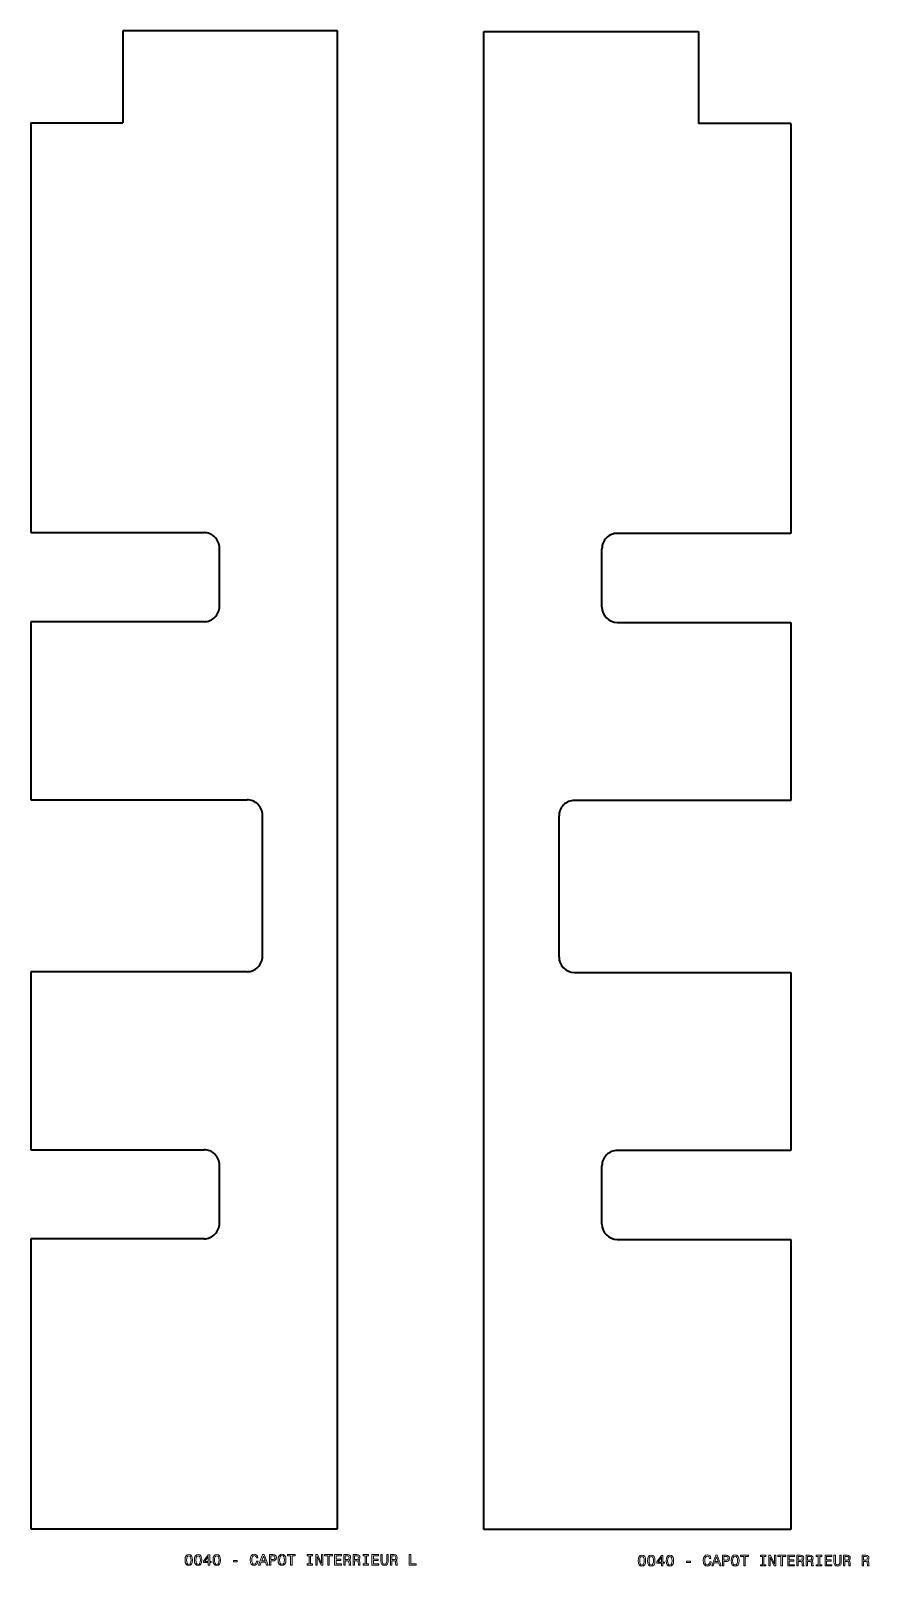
# Model space of a CAD drawing. Extents: x 409 to 682, y 176 to 676.
import ezdxf

# ---------------------------------------------------------------- set-up
doc = ezdxf.new("R2010")
doc.units = 0

msp = doc.modelspace()

# ---------------------------------------------------------------- linework, layer by layer
at = {"color": 7, "lineweight": 35}
for p, q in [((508.852051, 675.929871), (438.852051, 675.929871)), ((438.852051, 675.929871), (438.852051, 645.929871)), ((508.852051, 187.929871), (508.852051, 675.929871)), ((556.488708, 187.708069), (556.488708, 675.708069)), ((556.488708, 675.708069), (626.488708, 675.708069)), ((626.488708, 675.708069), (626.488708, 645.708069)), ((408.852051, 645.929871), (408.852051, 512.429871)), ((408.852051, 645.929871), (438.852051, 645.929871)), ((656.488708, 645.708069), (626.488708, 645.708069)), ((656.488708, 645.708069), (656.488708, 512.208069)), ((408.852051, 512.429871), (465.352051, 512.429871)), ((656.488708, 512.208069), (599.988708, 512.208069)), ((408.852051, 483.429871), (408.852051, 425.429871)), ((465.352051, 483.429871), (408.852051, 483.429871)), ((599.988708, 483.208069), (656.488708, 483.208069)), ((656.488708, 483.208069), (656.488708, 425.208069)), ((408.852051, 425.429871), (479.352051, 425.429871)), ((656.488708, 425.208069), (585.988708, 425.208069)), ((484.352051, 374.429871), (484.352051, 420.429871)), ((580.988708, 374.208069), (580.988708, 420.208069)), ((408.852051, 369.429871), (408.852051, 311.429871)), ((479.352051, 369.429871), (408.852051, 369.429871)), ((585.988708, 369.208069), (656.488708, 369.208069)), ((656.488708, 369.208069), (656.488708, 311.208069)), ((408.852051, 311.429871), (465.352051, 311.429871)), ((656.488708, 311.208069), (599.988708, 311.208069)), ((408.852051, 282.429871), (408.852051, 187.929871)), ((465.352051, 282.429871), (408.852051, 282.429871)), ((599.988708, 282.208069), (656.488708, 282.208069)), ((656.488708, 282.208069), (656.488708, 187.708069)), ((408.852051, 187.929871), (508.852051, 187.929871)), ((656.488708, 187.708069), (556.488708, 187.708069))]:
    msp.add_line(p, q, dxfattribs=at)
at = {"color": 7, "lineweight": 35, "ltscale": 0.475}
for p, q in [((470.352051, 488.429871), (470.352051, 507.429871)), ((594.988708, 488.208069), (594.988708, 507.208069)), ((470.352051, 287.429871), (470.352051, 306.429871)), ((594.988708, 287.208069), (594.988708, 306.208069))]:
    msp.add_line(p, q, dxfattribs=at)
at = {"color": 7, "lineweight": 13}
for points in [[(459.154633, 177.782898), (459.230286, 176.991104), (459.467316, 176.42627), (459.845581, 176.083328), (460.370056, 175.972382), (460.889526, 176.083328), (461.267761, 176.42627), (461.499756, 176.991104), (461.580444, 177.782898), (461.499756, 178.569641), (461.403931, 178.882324), (461.267761, 179.139526), (460.889526, 179.482468), (460.370056, 179.598465), (459.845581, 179.482468), (459.467316, 179.134476), (459.230286, 178.569641)], [(459.638794, 177.782898), (459.679138, 178.393127), (459.805206, 178.831894), (460.032166, 179.089096), (460.370056, 179.179871), (460.702911, 179.089096), (460.929871, 178.831894), (461.055939, 178.393127), (461.096283, 177.782898), (461.055939, 177.167618), (460.929871, 176.728867), (460.702911, 176.471664), (460.370056, 176.385925), (460.032166, 176.471664), (459.805206, 176.728867), (459.679138, 177.167618)], [(462.190674, 177.782898), (462.266327, 176.991104), (462.503357, 176.42627), (462.881592, 176.083328), (463.406097, 175.972382), (463.925537, 176.083328), (464.303772, 176.42627), (464.535767, 176.991104), (464.616455, 177.782898), (464.535767, 178.569641), (464.439941, 178.882324), (464.303772, 179.139526), (463.925537, 179.482468), (463.406097, 179.598465), (462.881592, 179.482468), (462.503357, 179.134476), (462.266327, 178.569641)], [(462.674805, 177.782898), (462.715149, 178.393127), (462.841248, 178.831894), (463.068176, 179.089096), (463.406097, 179.179871), (463.738953, 179.089096), (463.965881, 178.831894), (464.091949, 178.393127), (464.132324, 177.782898), (464.091949, 177.167618), (463.965881, 176.728867), (463.738953, 176.471664), (463.406097, 176.385925), (463.068176, 176.471664), (462.841248, 176.728867), (462.715149, 177.167618)], [(466.719482, 176.073242), (467.17337, 176.073242), (467.17337, 176.940674), (467.672668, 176.940674), (467.672668, 177.344131), (467.17337, 177.344131), (467.17337, 179.497589), (466.714447, 179.497589), (465.181305, 177.384476), (465.181305, 176.940674), (466.719482, 176.940674)], [(465.604919, 177.344131), (466.719482, 178.912582), (466.719482, 177.344131)], [(468.262726, 177.782898), (468.338348, 176.991104), (468.575378, 176.42627), (468.953644, 176.083328), (469.478119, 175.972382), (469.997589, 176.083328), (470.375824, 176.42627), (470.607819, 176.991104), (470.688507, 177.782898), (470.607819, 178.569641), (470.511993, 178.882324), (470.375824, 179.139526), (469.997589, 179.482468), (469.478119, 179.598465), (468.953644, 179.482468), (468.575378, 179.134476), (468.338348, 178.569641)], [(468.746857, 177.782898), (468.787201, 178.393127), (468.9133, 178.831894), (469.140228, 179.089096), (469.478119, 179.179871), (469.810974, 179.089096), (470.037933, 178.831894), (470.164001, 178.393127), (470.204346, 177.782898), (470.164001, 177.167618), (470.037933, 176.728867), (469.810974, 176.471664), (469.478119, 176.385925), (469.140228, 176.471664), (468.9133, 176.728867), (468.787201, 177.167618)], [(474.939941, 177.228134), (476.1604, 177.228134), (476.1604, 177.626556), (474.939941, 177.626556)], [(482.43924, 177.37439), (482.338379, 176.95076), (482.171936, 176.648163), (481.939941, 176.461563), (481.667603, 176.401047), (481.339813, 176.491837), (481.082611, 176.76416), (480.911133, 177.207962), (480.855652, 177.823242), (480.911133, 178.433472), (481.077545, 178.882324), (481.334747, 179.154648), (481.667603, 179.250473), (481.909698, 179.200043), (482.116455, 179.058838), (482.277832, 178.831894), (482.388794, 178.519211), (482.867889, 178.519211), (482.716614, 178.998322), (482.454346, 179.36142), (482.096283, 179.588379), (481.667603, 179.669067), (481.133026, 179.542984), (480.724518, 179.189957), (480.46228, 178.609985), (480.37149, 177.823242), (480.46228, 177.036499), (480.724518, 176.456528), (481.133026, 176.098465), (481.667603, 175.977417), (482.136627, 176.073242), (482.514893, 176.34053), (482.782166, 176.779297), (482.92337, 177.37439)], [(483.125122, 176.073242), (483.589081, 176.073242), (483.957245, 177.102066), (485.354218, 177.102066), (485.722382, 176.073242), (486.196442, 176.073242), (484.915466, 179.578293), (484.401031, 179.578293)], [(484.118622, 177.530731), (484.658234, 179.073959), (485.197876, 177.530731)], [(486.630157, 176.073242), (487.094116, 176.073242), (487.094116, 177.550903), (487.608521, 177.550903), (488.127991, 177.576126), (488.541534, 177.75264), (488.808838, 178.095581), (488.899597, 178.56459), (488.82901, 178.998322), (488.627258, 179.31604), (488.294403, 179.507675), (487.840515, 179.573242), (486.630157, 179.573242)], [(487.714447, 179.144562), (488.017029, 179.114304), (488.238953, 179.018494), (488.370056, 178.84198), (488.415466, 178.56459), (488.365021, 178.272095), (488.228851, 178.095581), (487.996857, 178.004791), (487.679138, 177.979584), (487.094116, 177.979584), (487.094116, 179.144562)], [(489.434174, 177.823242), (489.524963, 177.036499), (489.787201, 176.456528), (490.195709, 176.098465), (490.730286, 175.977417), (491.259827, 176.098465), (491.67337, 176.456528), (491.930573, 177.036499), (492.026398, 177.823242), (491.930573, 178.60495), (491.819641, 178.922668), (491.67337, 179.184906), (491.259827, 179.542984), (491.00766, 179.633759), (490.730286, 179.669067), (490.190674, 179.542984), (489.782166, 179.189957), (489.524963, 178.609985)], [(489.918335, 177.823242), (489.973816, 178.433472), (490.140228, 178.882324), (490.39743, 179.154648), (490.730286, 179.250473), (491.058105, 179.154648), (491.315308, 178.877274), (491.48172, 178.428436), (491.542236, 177.823242), (491.48172, 177.213013), (491.315308, 176.76416), (491.058105, 176.491837), (490.730286, 176.401047), (490.39743, 176.491837), (490.140228, 176.76416), (489.973816, 177.207962)], [(493.534332, 176.073242), (493.998291, 176.073242), (493.998291, 179.149612), (495.057373, 179.149612), (495.057373, 179.573242), (492.470215, 179.573242), (492.470215, 179.149612), (493.534332, 179.149612)], [(499.606384, 176.496872), (498.960846, 176.496872), (498.960846, 176.073242), (500.715881, 176.073242), (500.715881, 176.496872), (500.070343, 176.496872), (500.070343, 179.149612), (500.715881, 179.149612), (500.715881, 179.573242), (498.960846, 179.573242), (498.960846, 179.149612), (499.606384, 179.149612)], [(501.724518, 176.073242), (502.143127, 176.073242), (502.143127, 178.942841), (503.484619, 176.073242), (504.024231, 176.073242), (504.024231, 179.573242), (503.600616, 179.573242), (503.600616, 176.703644), (502.274231, 179.573242), (501.724518, 179.573242)], [(505.678406, 176.073242), (506.142395, 176.073242), (506.142395, 179.149612), (507.201477, 179.149612), (507.201477, 179.573242), (504.614288, 179.573242), (504.614288, 179.149612), (505.678406, 179.149612)], [(507.88736, 176.073242), (510.106384, 176.073242), (510.106384, 176.496872), (508.351318, 176.496872), (508.351318, 177.682037), (509.914734, 177.682037), (509.914734, 178.100616), (508.351318, 178.100616), (508.351318, 179.149612), (510.06601, 179.149612), (510.06601, 179.573242), (507.88736, 179.573242)], [(510.857819, 176.073242), (511.326843, 176.073242), (511.326843, 177.550903), (511.805939, 177.550903), (512.158936, 177.535782), (512.380859, 177.465179), (512.501892, 177.298752), (512.552307, 177.00119), (512.577576, 176.547302), (512.607788, 176.249756), (512.668335, 176.073242), (513.197876, 176.073242), (513.197876, 176.169067), (513.081848, 176.310272), (513.041504, 176.572525), (513.006226, 177.13736), (512.920471, 177.555954), (512.804504, 177.687073), (512.622925, 177.782898), (512.824646, 177.908981), (512.965881, 178.085495), (513.056641, 178.307388), (513.086914, 178.574677), (513.016296, 178.998322), (512.814575, 179.31604), (512.48175, 179.507675), (512.027832, 179.573242), (510.857819, 179.573242)], [(511.896729, 179.144562), (512.204346, 179.114304), (512.421204, 179.018494), (512.557373, 178.84198), (512.602783, 178.56459), (512.552307, 178.272095), (512.416138, 178.095581), (512.184204, 178.004791), (511.866455, 177.979584), (511.326843, 177.979584), (511.326843, 179.144562)], [(513.893799, 176.073242), (514.362854, 176.073242), (514.362854, 177.550903), (514.84198, 177.550903), (515.195007, 177.535782), (515.41687, 177.465179), (515.537903, 177.298752), (515.588379, 177.00119), (515.613586, 176.547302), (515.643799, 176.249756), (515.704346, 176.073242), (516.233887, 176.073242), (516.233887, 176.169067), (516.11792, 176.310272), (516.077576, 176.572525), (516.042236, 177.13736), (515.956482, 177.555954), (515.840515, 177.687073), (515.658936, 177.782898), (515.860718, 177.908981), (516.001892, 178.085495), (516.092651, 178.307388), (516.122925, 178.574677), (516.052307, 178.998322), (515.850586, 179.31604), (515.517761, 179.507675), (515.063843, 179.573242), (513.893799, 179.573242)], [(514.932739, 179.144562), (515.240356, 179.114304), (515.457214, 179.018494), (515.593384, 178.84198), (515.638794, 178.56459), (515.588379, 178.272095), (515.452209, 178.095581), (515.220215, 178.004791), (514.902466, 177.979584), (514.362854, 177.979584), (514.362854, 179.144562)], [(517.82251, 176.496872), (517.177002, 176.496872), (517.177002, 176.073242), (518.932007, 176.073242), (518.932007, 176.496872), (518.286499, 176.496872), (518.286499, 179.149612), (518.932007, 179.149612), (518.932007, 179.573242), (517.177002, 179.573242), (517.177002, 179.149612), (517.82251, 179.149612)], [(520.031433, 176.073242), (522.250488, 176.073242), (522.250488, 176.496872), (520.495422, 176.496872), (520.495422, 177.682037), (522.058838, 177.682037), (522.058838, 178.100616), (520.495422, 178.100616), (520.495422, 179.149612), (522.210083, 179.149612), (522.210083, 179.573242), (520.031433, 179.573242)], [(522.921204, 177.404648), (522.991821, 176.774246), (523.213745, 176.325409), (523.586914, 176.068192), (524.126526, 175.977417), (524.661133, 176.068192), (525.034302, 176.325409), (525.256226, 176.769211), (525.331848, 177.404648), (525.331848, 179.573242), (524.862854, 179.573242), (524.862854, 177.37944), (524.817444, 176.95076), (524.681274, 176.643127), (524.44928, 176.461563), (524.126526, 176.401047), (523.793701, 176.461563), (523.561707, 176.643127), (523.425537, 176.945724), (523.385193, 177.37944), (523.385193, 179.573242), (522.921204, 179.573242)], [(526.037903, 176.073242), (526.506958, 176.073242), (526.506958, 177.550903), (526.986023, 177.550903), (527.33905, 177.535782), (527.560974, 177.465179), (527.682007, 177.298752), (527.732422, 177.00119), (527.75769, 176.547302), (527.787903, 176.249756), (527.84845, 176.073242), (528.377991, 176.073242), (528.377991, 176.169067), (528.261963, 176.310272), (528.221619, 176.572525), (528.18634, 177.13736), (528.100586, 177.555954), (527.984619, 177.687073), (527.80304, 177.782898), (528.004761, 177.908981), (528.145996, 178.085495), (528.236755, 178.307388), (528.267029, 178.574677), (528.196411, 178.998322), (527.99469, 179.31604), (527.661865, 179.507675), (527.207947, 179.573242), (526.037903, 179.573242)], [(527.076843, 179.144562), (527.38446, 179.114304), (527.601318, 179.018494), (527.737488, 178.84198), (527.782898, 178.56459), (527.732422, 178.272095), (527.596252, 178.095581), (527.364258, 178.004791), (527.04657, 177.979584), (526.506958, 177.979584), (526.506958, 179.144562)], [(532.210815, 176.073242), (534.460083, 176.073242), (534.460083, 176.496872), (532.674805, 176.496872), (532.674805, 179.573242), (532.210815, 179.573242)], [(606.791321, 177.561096), (606.866943, 176.769302), (607.104004, 176.204468), (607.482239, 175.861526), (608.006714, 175.75058), (608.526184, 175.861526), (608.904419, 176.204468), (609.136414, 176.769302), (609.217102, 177.561096), (609.136414, 178.347839), (609.040588, 178.660522), (608.904419, 178.917725), (608.526184, 179.260666), (608.006714, 179.376663), (607.482239, 179.260666), (607.104004, 178.912674), (606.866943, 178.347839)], [(607.275452, 177.561096), (607.315796, 178.171326), (607.441895, 178.610092), (607.668823, 178.867294), (608.006714, 178.958069), (608.3396, 178.867294), (608.566528, 178.610092), (608.692627, 178.171326), (608.732971, 177.561096), (608.692627, 176.945816), (608.566528, 176.507065), (608.3396, 176.249863), (608.006714, 176.164124), (607.668823, 176.249863), (607.441895, 176.507065), (607.315796, 176.945816)], [(609.827332, 177.561096), (609.902954, 176.769302), (610.140015, 176.204468), (610.51825, 175.861526), (611.042725, 175.75058), (611.562195, 175.861526), (611.94043, 176.204468), (612.172424, 176.769302), (612.253113, 177.561096), (612.172424, 178.347839), (612.076599, 178.660522), (611.94043, 178.917725), (611.562195, 179.260666), (611.042725, 179.376663), (610.51825, 179.260666), (610.140015, 178.912674), (609.902954, 178.347839)], [(610.311462, 177.561096), (610.351807, 178.171326), (610.477905, 178.610092), (610.704834, 178.867294), (611.042725, 178.958069), (611.37561, 178.867294), (611.602539, 178.610092), (611.728638, 178.171326), (611.768982, 177.561096), (611.728638, 176.945816), (611.602539, 176.507065), (611.37561, 176.249863), (611.042725, 176.164124), (610.704834, 176.249863), (610.477905, 176.507065), (610.351807, 176.945816)], [(614.35614, 175.85144), (614.810059, 175.85144), (614.810059, 176.718872), (615.309326, 176.718872), (615.309326, 177.12233), (614.810059, 177.12233), (614.810059, 179.275787), (614.351074, 179.275787), (612.817932, 177.162674), (612.817932, 176.718872), (614.35614, 176.718872)], [(613.241577, 177.12233), (614.35614, 178.690781), (614.35614, 177.12233)], [(615.899353, 177.561096), (615.975037, 176.769302), (616.212036, 176.204468), (616.590271, 175.861526), (617.114807, 175.75058), (617.634216, 175.861526), (618.012512, 176.204468), (618.244446, 176.769302), (618.325134, 177.561096), (618.244446, 178.347839), (618.148682, 178.660522), (618.012512, 178.917725), (617.634216, 179.260666), (617.114807, 179.376663), (616.590271, 179.260666), (616.212036, 178.912674), (615.975037, 178.347839)], [(616.383545, 177.561096), (616.423889, 178.171326), (616.549927, 178.610092), (616.776917, 178.867294), (617.114807, 178.958069), (617.447632, 178.867294), (617.674561, 178.610092), (617.800659, 178.171326), (617.841003, 177.561096), (617.800659, 176.945816), (617.674561, 176.507065), (617.447632, 176.249863), (617.114807, 176.164124), (616.776917, 176.249863), (616.549927, 176.507065), (616.423889, 176.945816)], [(622.576599, 177.006332), (623.797058, 177.006332), (623.797058, 177.404755), (622.576599, 177.404755)], [(630.075867, 177.152588), (629.975037, 176.728958), (629.808594, 176.426361), (629.576599, 176.239761), (629.30426, 176.179245), (628.97644, 176.270035), (628.719238, 176.542358), (628.547791, 176.98616), (628.49231, 177.60144), (628.547791, 178.21167), (628.714233, 178.660522), (628.971436, 178.932846), (629.30426, 179.028671), (629.546326, 178.978241), (629.753113, 178.837036), (629.91449, 178.610092), (630.025452, 178.297409), (630.504578, 178.297409), (630.353271, 178.77652), (630.091003, 179.139618), (629.732971, 179.366577), (629.30426, 179.447266), (628.769714, 179.321182), (628.361206, 178.968155), (628.098938, 178.388184), (628.008179, 177.60144), (628.098938, 176.814697), (628.361206, 176.234726), (628.769714, 175.876663), (629.30426, 175.755615), (629.773315, 175.85144), (630.15155, 176.118729), (630.418823, 176.557495), (630.560059, 177.152588)], [(630.76178, 175.85144), (631.225769, 175.85144), (631.593872, 176.880264), (632.990845, 176.880264), (633.359009, 175.85144), (633.833069, 175.85144), (632.552124, 179.356491), (632.03772, 179.356491)], [(631.755249, 177.308929), (632.294922, 178.852158), (632.834534, 177.308929)], [(634.266785, 175.85144), (634.730774, 175.85144), (634.730774, 177.329102), (635.245178, 177.329102), (635.764648, 177.354324), (636.178162, 177.530838), (636.445496, 177.873779), (636.536255, 178.342789), (636.465637, 178.77652), (636.263916, 179.094238), (635.931091, 179.285873), (635.477173, 179.35144), (634.266785, 179.35144)], [(635.351074, 178.92276), (635.653687, 178.892502), (635.87561, 178.796692), (636.006714, 178.620178), (636.052124, 178.342789), (636.001648, 178.050293), (635.865479, 177.873779), (635.633545, 177.78299), (635.315796, 177.757782), (634.730774, 177.757782), (634.730774, 178.92276)], [(637.070862, 177.60144), (637.161621, 176.814697), (637.423889, 176.234726), (637.832397, 175.876663), (638.366943, 175.755615), (638.896484, 175.876663), (639.310059, 176.234726), (639.567261, 176.814697), (639.663086, 177.60144), (639.567261, 178.383148), (639.456299, 178.700867), (639.310059, 178.963104), (638.896484, 179.321182), (638.644348, 179.411957), (638.366943, 179.447266), (637.827332, 179.321182), (637.418823, 178.968155), (637.161621, 178.388184)], [(637.554993, 177.60144), (637.610474, 178.21167), (637.776917, 178.660522), (638.034119, 178.932846), (638.366943, 179.028671), (638.694763, 178.932846), (638.951965, 178.655472), (639.118408, 178.206635), (639.178894, 177.60144), (639.118408, 176.991211), (638.951965, 176.542358), (638.694763, 176.270035), (638.366943, 176.179245), (638.034119, 176.270035), (637.776917, 176.542358), (637.610474, 176.98616)], [(641.170959, 175.85144), (641.634949, 175.85144), (641.634949, 178.927811), (642.694031, 178.927811), (642.694031, 179.35144), (640.106873, 179.35144), (640.106873, 178.927811), (641.170959, 178.927811)], [(647.243042, 176.27507), (646.597473, 176.27507), (646.597473, 175.85144), (648.352539, 175.85144), (648.352539, 176.27507), (647.707031, 176.27507), (647.707031, 178.927811), (648.352539, 178.927811), (648.352539, 179.35144), (646.597473, 179.35144), (646.597473, 178.927811), (647.243042, 178.927811)], [(649.361206, 175.85144), (649.779785, 175.85144), (649.779785, 178.721039), (651.121277, 175.85144), (651.660889, 175.85144), (651.660889, 179.35144), (651.237244, 179.35144), (651.237244, 176.481842), (649.910889, 179.35144), (649.361206, 179.35144)], [(653.315063, 175.85144), (653.779053, 175.85144), (653.779053, 178.927811), (654.838135, 178.927811), (654.838135, 179.35144), (652.250977, 179.35144), (652.250977, 178.927811), (653.315063, 178.927811)], [(655.523987, 175.85144), (657.743042, 175.85144), (657.743042, 176.27507), (655.987976, 176.27507), (655.987976, 177.460236), (657.551392, 177.460236), (657.551392, 177.878815), (655.987976, 177.878815), (655.987976, 178.927811), (657.702698, 178.927811), (657.702698, 179.35144), (655.523987, 179.35144)], [(658.494446, 175.85144), (658.963501, 175.85144), (658.963501, 177.329102), (659.442566, 177.329102), (659.795593, 177.31398), (660.017517, 177.243378), (660.13855, 177.07695), (660.188965, 176.779388), (660.214233, 176.3255), (660.244446, 176.027954), (660.304993, 175.85144), (660.834534, 175.85144), (660.834534, 175.947266), (660.718506, 176.08847), (660.678162, 176.350723), (660.642883, 176.915558), (660.557129, 177.334152), (660.441162, 177.465271), (660.259583, 177.561096), (660.461304, 177.68718), (660.602539, 177.863693), (660.693298, 178.085587), (660.723572, 178.352875), (660.652954, 178.77652), (660.451233, 179.094238), (660.118408, 179.285873), (659.66449, 179.35144), (658.494446, 179.35144)], [(659.533386, 178.92276), (659.841003, 178.892502), (660.057861, 178.796692), (660.194031, 178.620178), (660.239441, 178.342789), (660.188965, 178.050293), (660.052795, 177.873779), (659.820862, 177.78299), (659.503113, 177.757782), (658.963501, 177.757782), (658.963501, 178.92276)], [(661.530518, 175.85144), (661.999512, 175.85144), (661.999512, 177.329102), (662.478638, 177.329102), (662.831665, 177.31398), (663.053528, 177.243378), (663.174561, 177.07695), (663.225037, 176.779388), (663.250244, 176.3255), (663.280518, 176.027954), (663.341003, 175.85144), (663.870544, 175.85144), (663.870544, 175.947266), (663.754578, 176.08847), (663.714233, 176.350723), (663.678894, 176.915558), (663.59314, 177.334152), (663.477173, 177.465271), (663.295593, 177.561096), (663.497314, 177.68718), (663.63855, 177.863693), (663.729309, 178.085587), (663.759583, 178.352875), (663.688965, 178.77652), (663.487244, 179.094238), (663.154419, 179.285873), (662.7005, 179.35144), (661.530518, 179.35144)], [(662.569397, 178.92276), (662.877014, 178.892502), (663.093872, 178.796692), (663.230042, 178.620178), (663.275452, 178.342789), (663.225037, 178.050293), (663.088867, 177.873779), (662.856873, 177.78299), (662.539124, 177.757782), (661.999512, 177.757782), (661.999512, 178.92276)], [(665.459167, 176.27507), (664.813599, 176.27507), (664.813599, 175.85144), (666.568665, 175.85144), (666.568665, 176.27507), (665.923157, 176.27507), (665.923157, 178.927811), (666.568665, 178.927811), (666.568665, 179.35144), (664.813599, 179.35144), (664.813599, 178.927811), (665.459167, 178.927811)], [(667.668091, 175.85144), (669.887085, 175.85144), (669.887085, 176.27507), (668.13208, 176.27507), (668.13208, 177.460236), (669.695496, 177.460236), (669.695496, 177.878815), (668.13208, 177.878815), (668.13208, 178.927811), (669.846741, 178.927811), (669.846741, 179.35144), (667.668091, 179.35144)], [(670.557861, 177.182846), (670.628479, 176.552444), (670.850342, 176.103607), (671.223572, 175.84639), (671.763184, 175.755615), (672.297791, 175.84639), (672.670959, 176.103607), (672.892883, 176.547409), (672.968506, 177.182846), (672.968506, 179.35144), (672.499512, 179.35144), (672.499512, 177.157639), (672.454102, 176.728958), (672.317932, 176.421326), (672.085938, 176.239761), (671.763184, 176.179245), (671.430359, 176.239761), (671.198364, 176.421326), (671.062195, 176.723923), (671.021851, 177.157639), (671.021851, 179.35144), (670.557861, 179.35144)], [(673.674561, 175.85144), (674.143616, 175.85144), (674.143616, 177.329102), (674.622681, 177.329102), (674.975708, 177.31398), (675.197632, 177.243378), (675.318665, 177.07695), (675.36908, 176.779388), (675.394287, 176.3255), (675.424561, 176.027954), (675.485107, 175.85144), (676.014648, 175.85144), (676.014648, 175.947266), (675.898621, 176.08847), (675.858276, 176.350723), (675.822998, 176.915558), (675.737244, 177.334152), (675.621277, 177.465271), (675.439697, 177.561096), (675.641418, 177.68718), (675.782654, 177.863693), (675.873413, 178.085587), (675.903687, 178.352875), (675.833069, 178.77652), (675.631348, 179.094238), (675.298462, 179.285873), (674.844604, 179.35144), (673.674561, 179.35144)], [(674.713501, 178.92276), (675.021118, 178.892502), (675.237976, 178.796692), (675.374146, 178.620178), (675.419556, 178.342789), (675.36908, 178.050293), (675.23291, 177.873779), (675.000977, 177.78299), (674.683228, 177.757782), (674.143616, 177.757782), (674.143616, 178.92276)], [(679.746643, 175.85144), (680.215637, 175.85144), (680.215637, 177.329102), (680.694763, 177.329102), (681.047791, 177.31398), (681.269653, 177.243378), (681.390747, 177.07695), (681.441162, 176.779388), (681.46637, 176.3255), (681.496643, 176.027954), (681.557129, 175.85144), (682.08667, 175.85144), (682.08667, 175.947266), (681.970703, 176.08847), (681.930359, 176.350723), (681.89502, 176.915558), (681.809326, 177.334152), (681.693298, 177.465271), (681.51178, 177.561096), (681.713501, 177.68718), (681.854675, 177.863693), (681.945496, 178.085587), (681.975708, 178.352875), (681.905151, 178.77652), (681.703369, 179.094238), (681.370544, 179.285873), (680.916626, 179.35144), (679.746643, 179.35144)], [(680.785522, 178.92276), (681.09314, 178.892502), (681.310059, 178.796692), (681.446167, 178.620178), (681.491577, 178.342789), (681.441162, 178.050293), (681.304993, 177.873779), (681.072998, 177.78299), (680.755249, 177.757782), (680.215637, 177.757782), (680.215637, 178.92276)]]:
    msp.add_lwpolyline(points, close=True, dxfattribs=at)
at = {"color": 7, "lineweight": 35}
for centre, start, end in [((465.352051, 507.429871), 0, 90.000003), ((599.988708, 507.208069), 90.000003, 180.000005), ((465.352051, 488.429871), 269.999997, 360), ((599.988708, 488.208069), 180.000005, 269.999997), ((479.352051, 420.429871), 0, 90.000003), ((585.988708, 420.208069), 90.000003, 180.000005), ((479.352051, 374.429871), 269.999997, 360), ((585.988708, 374.208069), 180.000005, 269.999997), ((465.352051, 306.429871), 0, 90.000003), ((599.988708, 306.208069), 90.000003, 180.000005), ((465.352051, 287.429871), 269.999997, 360), ((599.988708, 287.208069), 180.000005, 269.999997)]:
    msp.add_arc(centre, 5, start, end, dxfattribs=at)

doc.saveas('drawing.dxf')
